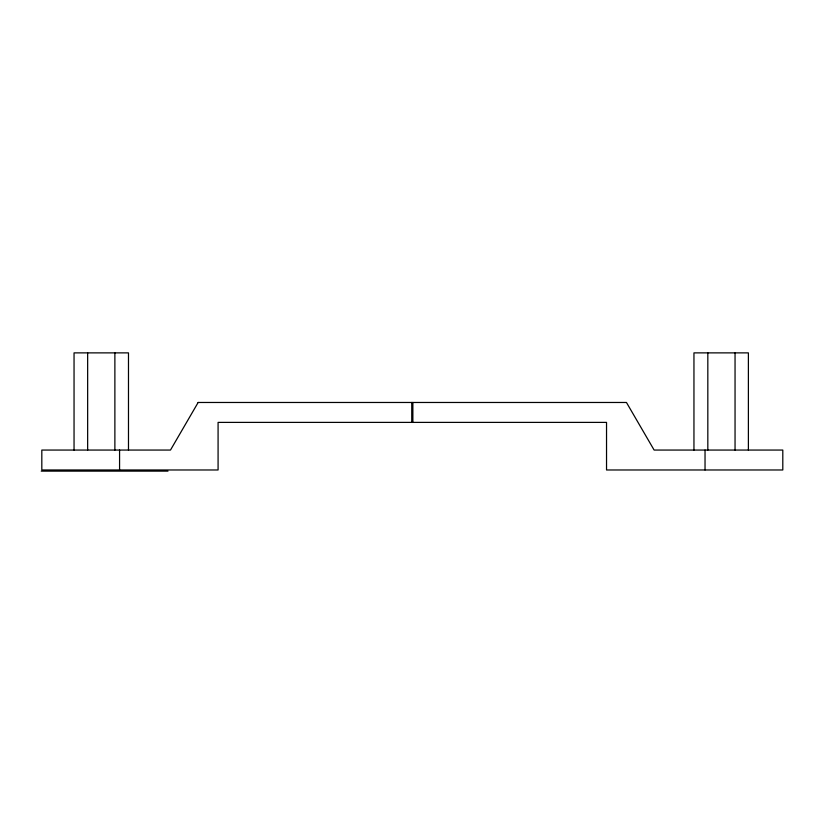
<?xml version="1.0" encoding="UTF-8"?>
<svg xmlns="http://www.w3.org/2000/svg" width="824" height="824" viewBox="0 0 824 824"><rect width="100%" height="100%" fill="white"/><g stroke="black" fill="none" stroke-linecap="round" stroke-linejoin="round"><path stroke-width="1.24" d="M41.221 471.122L167.983 471.122M748.388 450.079L748.388 352.878L693.952 352.878L693.952 450.079M735.049 352.878L735.049 450.079M707.826 352.878L707.826 450.079M705.035 450.058L705.035 469.979M412.865 402.473L412.865 422.393M411.753 402.473L411.753 422.393M128.482 450.079L128.482 352.878L74.047 352.878L74.047 450.079M119.573 450.058L119.573 469.979M114.876 352.878L114.876 450.079M87.653 352.878L87.653 450.079M198.151 402.473L170.486 450.058L41.818 450.058L41.818 469.979L218.082 469.979L218.082 422.393L606.536 422.393L606.536 469.979L782.8 469.979L782.8 450.058L654.122 450.058L626.456 402.473L198.151 402.473"/></g></svg>
